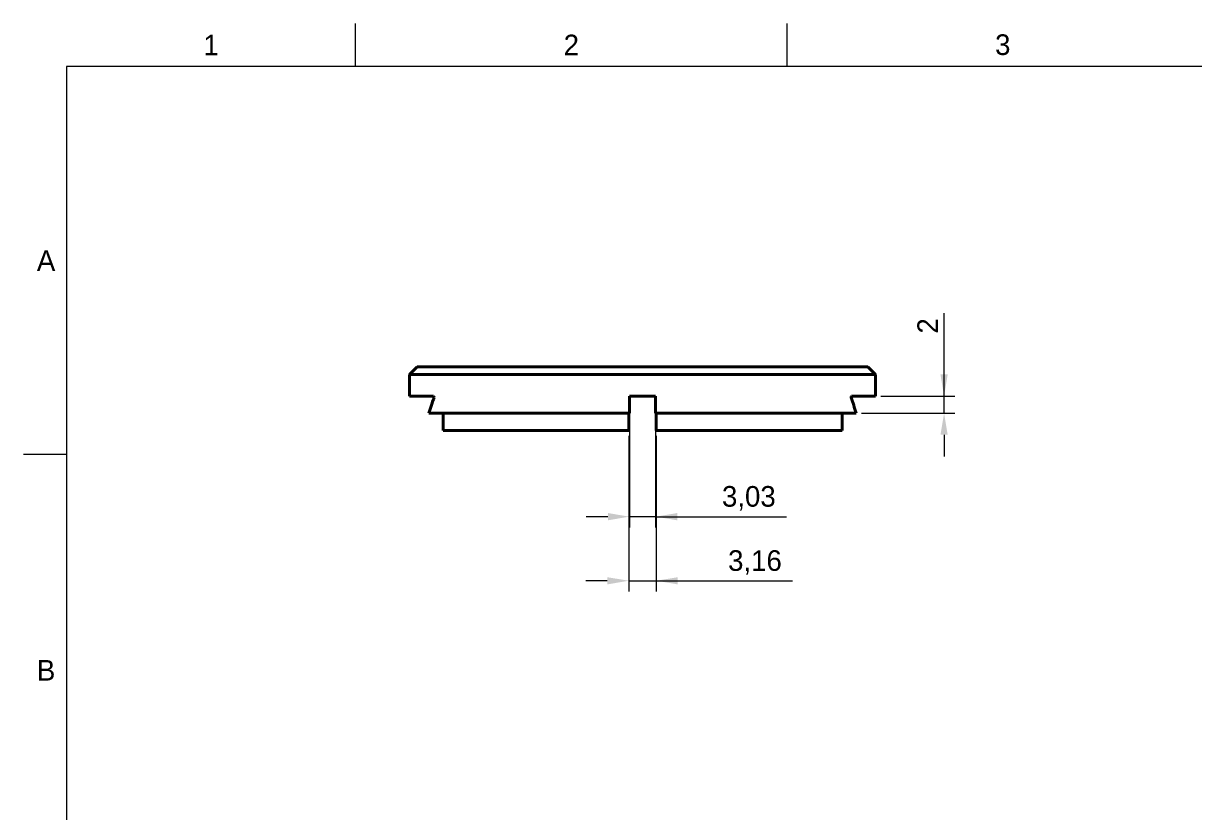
# Model space of a CAD drawing. Header units: millimetres. Extents: x 15 to 292, y 5 to 205.
# Drawn here: x 15 to 150.7, y 113.5 to 205 of the extents above; entities that cross this region are included whole.
import ezdxf

# ---------------------------------------------------------------- set-up
doc = ezdxf.new("R2010")
doc.units = ezdxf.units.MM
for name, color, linetype in [('Annotations', 7, 'Continuous'), ('Border', 7, 'Continuous'), ('Geometries', 7, 'Continuous')]:
    doc.layers.add(name, color=color, linetype=linetype)
doc.styles.add('Shapr0', font='txt', dxfattribs={"height": 2.3925})
doc.styles.add('Shapr2', font='txt', dxfattribs={"height": 2.3925})
doc.dimstyles.new('ISO-25', dxfattribs={"dimtxt": 2.5, "dimasz": 2.5, "dimexe": 1.25, "dimexo": 0.625, "dimtad": 1, "dimtxsty": 'Standard', "dimcen": 2.5, "dimadec": 0, "dimazin": 0, "dimtfac": 1, "dimtmove": 0, "dimatfit": 3, "dimfxl": 1, "dimarcsym": 0})

# ---------------------------------------------------------------- blocks, each defined once
blk = doc.blocks.new('*D13')
at = {"layer": 'Annotations', "color": 0, "linetype": 'Continuous', "lineweight": 15}
for p, q in [((85.17, 157.18), (85.17, 139.13)), ((88.33, 157.18), (88.33, 139.13)), ((82.67, 140.38), (80.17, 140.38)), ((85.17, 140.38), (88.33, 140.38)), ((88.33, 140.38), (104.12, 140.38)), ((90.83, 140.38), (93.33, 140.38))]:
    blk.add_line(p, q, dxfattribs=at)
at = {"layer": 'Annotations', "color": 0}
for points in [[(82.67, 139.96), (82.67, 140.79), (85.17, 140.38)], [(90.83, 140.79), (90.83, 139.96), (88.33, 140.38)]]:
    blk.add_solid(points, dxfattribs=at)
at = {"layer": 'Defpoints', "color": 0}
for p in [(85.17, 157.8), (88.33, 157.8), (88.33, 140.38)]:
    blk.add_point(p, dxfattribs=at)
at = {"layer": 'Annotations', "color": 0, "lineweight": 15, "insert": (99.78, 142.5), "char_height": 2.393, "attachment_point": 5, "style": 'Shapr2'}
blk.add_mtext('\\A1;3,16', dxfattribs=at)
blk = doc.blocks.new('*D14')
at = {"layer": 'Annotations', "color": 0, "linetype": 'Continuous', "lineweight": 15}
for p, q in [((85.23, 159.17), (85.23, 146.56)), ((88.27, 159.17), (88.27, 146.56)), ((82.73, 147.81), (80.23, 147.81)), ((88.27, 147.81), (85.23, 147.81)), ((88.27, 147.81), (103.42, 147.81)), ((90.77, 147.81), (93.27, 147.81))]:
    blk.add_line(p, q, dxfattribs=at)
at = {"layer": 'Annotations', "color": 0}
for points in [[(82.73, 147.39), (82.73, 148.23), (85.23, 147.81)], [(90.77, 148.23), (90.77, 147.39), (88.27, 147.81)]]:
    blk.add_solid(points, dxfattribs=at)
at = {"layer": 'Defpoints', "color": 0}
for p in [(85.23, 159.8), (88.27, 159.8), (85.23, 147.81)]:
    blk.add_point(p, dxfattribs=at)
at = {"layer": 'Annotations', "color": 0, "lineweight": 15, "insert": (99.07, 149.94), "char_height": 2.393, "attachment_point": 5, "style": 'Shapr2'}
blk.add_mtext('\\A1;3,03', dxfattribs=at)
blk = doc.blocks.new('*D15')
at = {"layer": 'Annotations', "color": 0, "linetype": 'Continuous', "lineweight": 15}
for p, q in [((121.7, 161.8), (121.7, 171.42)), ((121.7, 164.3), (121.7, 166.8)), ((114.38, 161.8), (122.95, 161.8)), ((121.7, 159.8), (121.7, 161.8)), ((112.14, 159.8), (122.95, 159.8)), ((121.7, 157.3), (121.7, 154.8))]:
    blk.add_line(p, q, dxfattribs=at)
at = {"layer": 'Annotations', "color": 0}
for points in [[(121.28, 164.3), (122.12, 164.3), (121.7, 161.8)], [(122.12, 157.3), (121.28, 157.3), (121.7, 159.8)]]:
    blk.add_solid(points, dxfattribs=at)
at = {"layer": 'Defpoints', "color": 0}
for p in [(113.75, 161.8), (121.7, 161.8), (111.51, 159.8)]:
    blk.add_point(p, dxfattribs=at)
at = {"layer": 'Annotations', "color": 0, "lineweight": 15, "insert": (119.8, 169.93), "char_height": 2.393, "attachment_point": 5, "rotation": 90, "style": 'Shapr2'}
blk.add_mtext('\\A1;2', dxfattribs=at)

msp = doc.modelspace()

# ---------------------------------------------------------------- linework, layer by layer
at = {"layer": 'Border', "linetype": 'Continuous', "lineweight": 15}
for p, q in [((53.5, 200), (53.5, 205)), ((103.5, 200), (103.5, 205)), ((287, 200), (20, 200)), ((20, 200), (20, 10)), ((20, 155), (15, 155))]:
    msp.add_line(p, q, dxfattribs=at)
at = {"layer": 'Geometries', "linetype": 'Continuous', "lineweight": 40}
for p, q in [((59.75, 164.3), (60.65, 165.2)), ((59.75, 161.8), (59.75, 164.3)), ((59.75, 164.3), (113.75, 164.3)), ((112.85, 165.2), (60.65, 165.2)), ((113.75, 164.3), (112.85, 165.2)), ((113.75, 161.8), (113.75, 164.3)), ((62.542, 161.8), (59.75, 161.8)), ((85.234, 161.8), (85.234, 159.8)), ((88.266, 161.8), (85.234, 161.8)), ((88.266, 161.8), (88.266, 159.8)), ((110.958, 161.8), (113.75, 161.8)), ((61.986, 159.8), (63.63, 159.8)), ((63.63, 159.8), (63.63, 157.8)), ((63.63, 159.8), (85.171, 159.8)), ((85.171, 157.8), (85.171, 159.8)), ((85.171, 159.8), (85.234, 159.8)), ((88.266, 159.8), (88.329, 159.8)), ((88.329, 157.8), (88.329, 159.8)), ((88.329, 159.8), (109.87, 159.8)), ((109.87, 159.8), (109.87, 157.8)), ((109.87, 159.8), (111.514, 159.8)), ((85.171, 157.8), (63.63, 157.8)), ((109.87, 157.8), (88.329, 157.8))]:
    msp.add_line(p, q, dxfattribs=at)
for centre, major_axis, ratio, start_param, end_param in [((86.75, 144.439), (0, -38.554), 0.7003086, 4.2500401, 4.3025889), ((86.75, 184.773), (0, -51.871), 0.520524, 5.1712122, 5.1747379), ((86.75, 184.773), (0, -51.871), 0.520524, 1.1084474, 1.1119731), ((86.75, 144.439), (0, -38.554), 0.7003086, 1.9805965, 2.0331452)]:
    msp.add_ellipse(centre, major_axis=major_axis, ratio=ratio, start_param=start_param, end_param=end_param, dxfattribs=at)

# ---------------------------------------------------------------- texts
at = {"layer": 'Border', "linetype": 'Continuous', "lineweight": 15, "char_height": 2.393, "width": 2.3925, "style": 'Shapr0'}
for s, insert, attachment_point in [('1', (36.75, 201.304), 8), ('2', (78.5, 201.304), 8), ('3', (128.5, 201.304), 8), ('A', (18.696, 177.5), 6), ('B', (18.696, 130), 6)]:
    msp.add_mtext(s, dxfattribs=dict(at, insert=insert, attachment_point=attachment_point))

# ---------------------------------------------------------------- dimensions: what is measured, and where the dimension line sits
at = {"layer": 'Annotations', "linetype": 'Continuous', "lineweight": 15}
dim = msp.add_linear_dim(base=(121.699, 161.8), p1=(111.514, 159.8), p2=(113.75, 161.8), angle=90, dimstyle='ISO-25', override={"dimscale": 1, "dimgap": 0.7, "dimdec": 2, "dimlfac": 1, "dimrnd": 0.01, "dimzin": 8, "dimdsep": 44, "dimtxsty": 'Shapr2', "dimse1": 0, "dimse2": 0, "dimadec": 2, "dimtol": 0, "dimlim": 0, "dimtp": 0, "dimtm": 0, "dimtfac": 0.6, "dimtdec": 8, "dimfrac": 2, "dimtolj": 1, "dimlwd": 15, "dimlwe": 15}, dxfattribs=at)
dim.commit()
dim.dimension.update_dxf_attribs({"geometry": '*D15', "text_midpoint": (121.699, 169.926), "dimtype": 160})
for base, p1, p2, picture, middle in [((85.234, 147.812), (88.266, 159.8), (85.234, 159.8), '*D14', (99.072, 147.812)), ((88.329, 140.377), (85.171, 157.8), (88.329, 157.8), '*D13', (99.779, 140.377))]:
    dim = msp.add_linear_dim(base=base, p1=p1, p2=p2, dimstyle='ISO-25', override={"dimscale": 1, "dimgap": 0.7, "dimdec": 2, "dimlfac": 1, "dimrnd": 0.01, "dimzin": 8, "dimdsep": 44, "dimtxsty": 'Shapr2', "dimse1": 0, "dimse2": 0, "dimadec": 2, "dimtol": 0, "dimlim": 0, "dimtp": 0, "dimtm": 0, "dimtfac": 0.6, "dimtdec": 8, "dimfrac": 2, "dimtolj": 1, "dimlwd": 15, "dimlwe": 15}, dxfattribs=at)
    dim.commit()
    dim.dimension.update_dxf_attribs({"geometry": picture, "text_midpoint": middle, "dimtype": 160})

doc.saveas('drawing.dxf')
